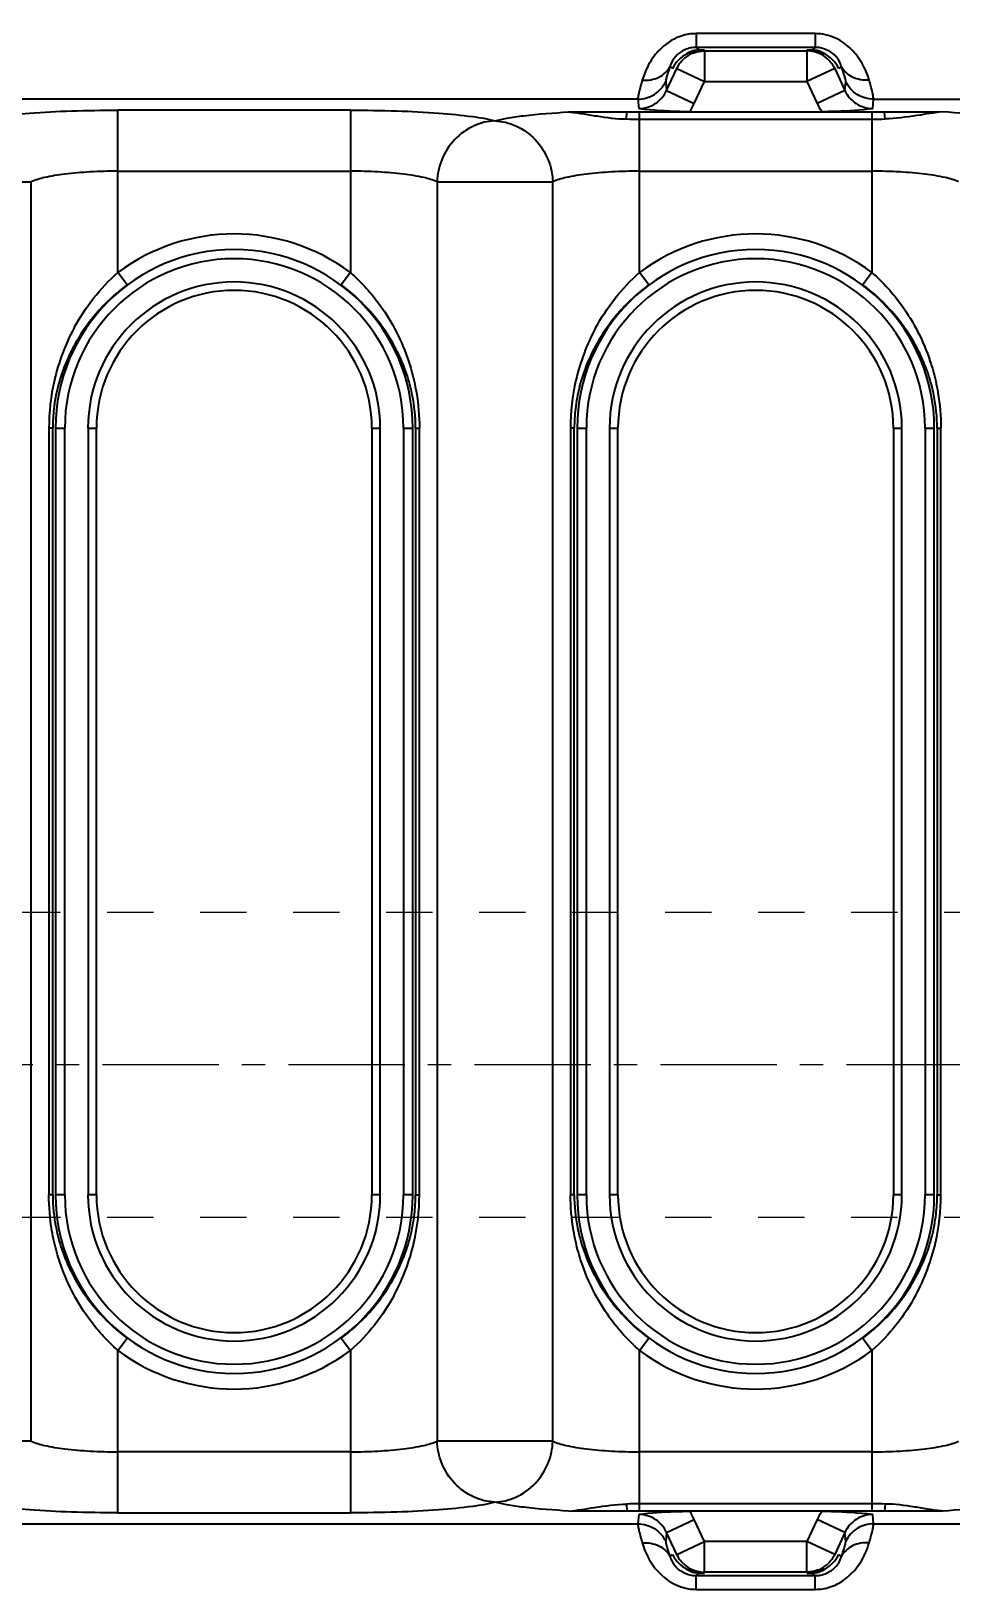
# Model space of a CAD drawing. Header units: millimetres. Extents: x 309 to 11345, y -1340 to 1318.
# Drawn here: x 1087 to 1117.1, y -425.7 to -374.6 of the extents above; entities that cross this region are included whole.
import ezdxf

# ---------------------------------------------------------------- set-up
doc = ezdxf.new("R2010")
doc.units = ezdxf.units.MM
doc.header["$LTSCALE"] = 16.335
doc.header["$PDMODE"] = 3
doc.header["$PDSIZE"] = 0.3125
doc.linetypes.add('CENTER', pattern=[0.6, 0.375, -0.075, 0.075, -0.075])
doc.linetypes.add('HIDDEN', pattern=[0.2, 0.1, -0.1])
doc.layers.get('0').update_dxf_attribs({"linetype": 'CONTINUOUS'})
doc.layers.get('Defpoints').update_dxf_attribs({"linetype": 'CONTINUOUS'})
doc.layers.add('cool', color=153, linetype='HIDDEN', lineweight=9)
doc.styles.get("Standard").update_dxf_attribs({"font": 'txt', "width": 0.8})
doc.dimstyles.get("Standard").update_dxf_attribs({"dimtxt": 0.15625, "dimasz": 0.1875, "dimexe": 0.125, "dimexo": 0.0625, "dimtad": 0, "dimtih": 1, "dimtoh": 1, "dimdsep": 46, "dimtxsty": 'Standard', "dimcen": 0.09, "dimadec": 0, "dimazin": 0, "dimtp": 0.01, "dimtm": 0.01, "dimtfac": 1, "dimtofl": 0, "dimtmove": 0, "dimatfit": 3, "dimfxl": 0, "dimtolj": 1, "dimarcsym": 0})

# ---------------------------------------------------------------- blocks, each defined once
blk = doc.blocks.new('*D108')
at = {"color": 4, "lineweight": -2}
blk.add_line((1291.426, -408.458), (1335.614, -408.458), dxfattribs=at)
at = {"layer": 'Defpoints', "color": 0}
for p in [(1291.364, -408.458), (1335.614, -408.458), (1045.847, -463.458)]:
    blk.add_point(p, dxfattribs=at)
at = {"color": 6, "insert": (1350.281, -408.458), "char_height": 10, "attachment_point": 5}
blk.add_mtext('\\A1;55.00', dxfattribs=at)
blk = doc.blocks.new('*D109')
at = {"color": 4, "lineweight": -2}
blk.add_line((1250.358, -391.101), (1335.614, -391.101), dxfattribs=at)
at = {"layer": 'Defpoints', "color": 0}
for p in [(1250.296, -391.101), (1335.614, -391.101), (1045.847, -463.458)]:
    blk.add_point(p, dxfattribs=at)
at = {"color": 6, "insert": (1351.614, -391.101), "char_height": 10, "attachment_point": 5}
blk.add_mtext('\\A1;72.36', dxfattribs=at)
blk = doc.blocks.new('*D110')
at = {"color": 4, "lineweight": -2}
blk.add_line((1248.11, -321.428), (1335.614, -321.428), dxfattribs=at)
at = {"layer": 'Defpoints', "color": 0}
for p in [(1248.047, -321.428), (1335.614, -321.428), (1045.847, -463.458)]:
    blk.add_point(p, dxfattribs=at)
at = {"color": 6, "insert": (1353.614, -321.428), "char_height": 10, "attachment_point": 5}
blk.add_mtext('\\A1;142.03', dxfattribs=at)
blk = doc.blocks.new('*D111')
at = {"color": 4, "lineweight": -2}
blk.add_line((1273.204, -303.458), (1335.614, -303.458), dxfattribs=at)
at = {"layer": 'Defpoints', "color": 0}
for p in [(1273.141, -303.458), (1335.614, -303.458), (1045.847, -463.458)]:
    blk.add_point(p, dxfattribs=at)
at = {"color": 6, "insert": (1352.281, -303.458), "char_height": 10, "attachment_point": 5}
blk.add_mtext('\\A1;160.00', dxfattribs=at)
blk = doc.blocks.new('*D112')
at = {"color": 4, "lineweight": -2}
blk.add_line((1050.31, -283.428), (1335.614, -283.428), dxfattribs=at)
at = {"layer": 'Defpoints', "color": 0}
for p in [(1050.247, -283.428), (1335.614, -283.428), (1045.847, -463.458)]:
    blk.add_point(p, dxfattribs=at)
at = {"color": 6, "insert": (1352.947, -283.428), "char_height": 10, "attachment_point": 5}
blk.add_mtext('\\A1;180.03', dxfattribs=at)
blk = doc.blocks.new('*D113')
at = {"color": 4, "lineweight": -2}
blk.add_line((1290.91, -258.458), (1335.614, -258.458), dxfattribs=at)
at = {"layer": 'Defpoints', "color": 0}
for p in [(1290.847, -258.458), (1335.614, -258.458), (1045.847, -463.458)]:
    blk.add_point(p, dxfattribs=at)
at = {"color": 6, "insert": (1353.614, -258.458), "char_height": 10, "attachment_point": 5}
blk.add_mtext('\\A1;205.00', dxfattribs=at)
blk = doc.blocks.new('*D122')
at = {"color": 4, "lineweight": -2}
blk.add_line((1107.947, -278.966), (1107.947, -210.167), dxfattribs=at)
at = {"layer": 'Defpoints', "color": 0}
for p in [(1107.947, -210.167), (1107.947, -279.028), (1045.847, -463.458)]:
    blk.add_point(p, dxfattribs=at)
at = {"color": 6, "insert": (1107.947, -196.167), "char_height": 10, "attachment_point": 5, "rotation": 90}
blk.add_mtext('\\A1;62.10', dxfattribs=at)
blk = doc.blocks.new('*D123')
at = {"color": 4, "lineweight": -2}
for p, q in [((1158.43, -230.167), (1158.43, -210.167)), ((1170.647, -250.167), (1158.43, -230.167)), ((1170.647, -278.966), (1170.647, -250.167))]:
    blk.add_line(p, q, dxfattribs=at)
at = {"layer": 'Defpoints', "color": 0}
for p in [(1158.43, -210.167), (1170.647, -279.028), (1045.847, -463.458)]:
    blk.add_point(p, dxfattribs=at)
at = {"color": 6, "insert": (1158.43, -192.167), "char_height": 10, "attachment_point": 5, "rotation": 90}
blk.add_mtext('\\A1;124.80', dxfattribs=at)
blk = doc.blocks.new('*D124')
at = {"color": 4, "lineweight": -2}
for p, q in [((1232.141, -230.167), (1232.141, -210.167)), ((1243.647, -250.167), (1232.141, -230.167)), ((1243.647, -316.966), (1243.647, -250.167))]:
    blk.add_line(p, q, dxfattribs=at)
at = {"layer": 'Defpoints', "color": 0}
for p in [(1232.141, -210.167), (1243.647, -317.028), (1045.847, -463.458)]:
    blk.add_point(p, dxfattribs=at)
at = {"color": 6, "insert": (1232.141, -192.167), "char_height": 10, "attachment_point": 5, "rotation": 90}
blk.add_mtext('\\A1;197.80', dxfattribs=at)
blk = doc.blocks.new('*D125')
at = {"color": 4, "lineweight": -2}
for p, q in [((1243.861, -230.167), (1243.861, -210.167)), ((1245.346, -250.167), (1243.861, -230.167)), ((1245.346, -386.088), (1245.346, -250.167))]:
    blk.add_line(p, q, dxfattribs=at)
at = {"layer": 'Defpoints', "color": 0}
for p in [(1243.861, -210.167), (1245.346, -386.151), (1045.847, -463.458)]:
    blk.add_point(p, dxfattribs=at)
at = {"color": 6, "insert": (1243.861, -192.167), "char_height": 10, "attachment_point": 5, "rotation": 90}
blk.add_mtext('\\A1;199.50', dxfattribs=at)
blk = doc.blocks.new('*D126')
at = {"color": 4, "lineweight": -2}
for p, q in [((1302.014, -230.167), (1302.014, -210.167)), ((1290.847, -234.482), (1302.014, -230.167)), ((1290.847, -254.42), (1290.847, -234.482))]:
    blk.add_line(p, q, dxfattribs=at)
at = {"layer": 'Defpoints', "color": 0}
for p in [(1302.014, -210.167), (1290.847, -254.482), (1045.847, -463.458)]:
    blk.add_point(p, dxfattribs=at)
at = {"color": 6, "insert": (1302.014, -191.501), "char_height": 10, "attachment_point": 5, "rotation": 90}
blk.add_mtext('\\A1;245.00', dxfattribs=at)
blk = doc.blocks.new('*D127')
at = {"color": 4, "lineweight": -2}
blk.add_line((1267.747, -431.966), (1267.747, -210.167), dxfattribs=at)
at = {"layer": 'Defpoints', "color": 0}
for p in [(1267.747, -210.167), (1267.747, -432.028), (1045.847, -463.458)]:
    blk.add_point(p, dxfattribs=at)
at = {"color": 6, "insert": (1267.747, -192.167), "char_height": 10, "attachment_point": 5, "rotation": 90}
blk.add_mtext('\\A1;221.90', dxfattribs=at)
blk = doc.blocks.new('*D128')
at = {"color": 4, "lineweight": -2}
blk.add_line((1175.847, -452.396), (1175.847, -210.167), dxfattribs=at)
at = {"layer": 'Defpoints', "color": 0}
for p in [(1175.847, -210.167), (1175.847, -452.458), (1045.847, -463.458)]:
    blk.add_point(p, dxfattribs=at)
at = {"color": 6, "insert": (1175.847, -193.501), "char_height": 10, "attachment_point": 5, "rotation": 90}
blk.add_mtext('\\A1;130.00', dxfattribs=at)
blk = doc.blocks.new('*D165')
at = {"color": 4, "lineweight": -2}
for p, q in [((1285.656, -229.338), (1285.656, -209.338)), ((1275.847, -249.338), (1285.656, -229.338)), ((1275.847, -386.638), (1275.847, -249.338))]:
    blk.add_line(p, q, dxfattribs=at)
at = {"layer": 'Defpoints', "color": 0}
for p in [(1285.656, -209.338), (1275.847, -386.701), (1045.847, -463.458)]:
    blk.add_point(p, dxfattribs=at)
at = {"color": 6, "insert": (1285.656, -191.338), "char_height": 10, "attachment_point": 5, "rotation": 90}
blk.add_mtext('\\A1;230.00', dxfattribs=at)
blk = doc.blocks.new('*D218')
at = {"color": 4, "lineweight": -2}
blk.add_line((1257.372, -356.458), (1334.895, -356.458), dxfattribs=at)
at = {"layer": 'Defpoints', "color": 0}
for p in [(1257.31, -356.458), (1334.895, -356.458), (1045.847, -463.458)]:
    blk.add_point(p, dxfattribs=at)
at = {"color": 6, "insert": (1351.562, -356.458), "char_height": 10, "attachment_point": 5}
blk.add_mtext('\\A1;107.00', dxfattribs=at)
blk = doc.blocks.new('*D221')
at = {"color": 4, "lineweight": -2}
for p, q in [((1253.827, -229.49), (1253.827, -209.49)), ((1252.91, -249.49), (1253.827, -229.49)), ((1252.91, -351.996), (1252.91, -249.49))]:
    blk.add_line(p, q, dxfattribs=at)
at = {"layer": 'Defpoints', "color": 0}
for p in [(1253.827, -209.49), (1252.91, -352.058), (1045.847, -463.458)]:
    blk.add_point(p, dxfattribs=at)
at = {"color": 6, "insert": (1253.827, -190.823), "char_height": 10, "attachment_point": 5, "rotation": 90}
blk.add_mtext('\\A1;207.06', dxfattribs=at)

msp = doc.modelspace()

# ---------------------------------------------------------------- linework, layer by layer
at = {"color": 7, "linetype": 'Continuous'}
for p, q in [((1108.754, -374.649), (1108.754, -375.101)), ((1112.65, -374.649), (1108.754, -374.649)), ((1112.65, -374.649), (1112.65, -375.101)), ((1108.452, -375.314), (1108.45, -375.314)), ((1112.65, -375.101), (1108.754, -375.101)), ((1108.754, -375.101), (1108.849, -375.181)), ((1108.849, -375.181), (1109.023, -375.181)), ((1109.023, -375.214), (1109.023, -376.219)), ((1109.023, -375.214), (1112.38, -375.214)), ((1112.38, -375.181), (1112.554, -375.181)), ((1112.38, -375.214), (1112.38, -376.219)), ((1112.65, -375.101), (1112.554, -375.181)), ((1112.954, -375.314), (1112.952, -375.314)), ((1107.777, -376.516), (1108.113, -375.795)), ((1107.895, -375.725), (1107.979, -375.795)), ((1108.113, -375.795), (1109.023, -376.219)), ((1113.29, -375.795), (1112.38, -376.219)), ((1113.29, -375.795), (1113.627, -376.516)), ((1113.508, -375.725), (1113.425, -375.795)), ((1107.752, -376.22), (1107.777, -376.516)), ((1107.777, -376.516), (1108.687, -376.941)), ((1108.687, -376.941), (1109.023, -376.219)), ((1109.023, -376.219), (1112.38, -376.219)), ((1112.38, -376.219), (1112.717, -376.941)), ((1113.627, -376.516), (1112.717, -376.941)), ((1113.627, -376.516), (1113.652, -376.22)), ((1106.842, -376.796), (994.907, -376.796)), ((1106.842, -376.796), (1106.868, -377.103)), ((1114.536, -377.103), (1114.562, -376.796)), ((1114.562, -376.796), (1150.922, -376.796)), ((1089.8, -382.481), (1089.8, -377.158)), ((1097.416, -377.158), (1089.8, -377.158)), ((1097.416, -377.158), (1097.416, -382.481)), ((1106.464, -377.445), (1106.476, -377.222)), ((1114.509, -377.22), (1106.894, -377.22)), ((1106.894, -379.158), (1106.895, -377.451)), ((1106.895, -377.451), (1114.509, -377.451)), ((1114.509, -377.22), (1114.51, -382.481)), ((1114.94, -377.445), (1114.928, -377.222)), ((1083.166, -379.51), (1086.957, -379.51)), ((1086.957, -420.79), (1086.957, -379.51)), ((1089.8, -379.158), (1097.416, -379.158)), ((1100.26, -379.51), (1100.26, -420.79)), ((1100.26, -379.51), (1104.051, -379.51)), ((1104.051, -420.79), (1104.051, -379.51)), ((1106.894, -382.481), (1106.894, -379.158)), ((1106.894, -379.158), (1114.51, -379.158)), ((1090.1, -382.883), (1089.8, -382.481)), ((1097.416, -382.481), (1097.116, -382.883)), ((1107.194, -382.883), (1106.894, -382.481)), ((1114.51, -382.481), (1114.21, -382.883)), ((1087.537, -387.581), (1087.537, -412.719)), ((1087.661, -387.581), (1087.537, -387.581)), ((1087.661, -412.719), (1087.661, -387.581)), ((1087.757, -387.581), (1087.757, -412.719)), ((1087.757, -387.581), (1088.058, -387.581)), ((1088.058, -412.719), (1088.058, -387.581)), ((1088.819, -387.581), (1088.819, -412.719)), ((1088.819, -387.581), (1089.095, -387.581)), ((1089.095, -412.719), (1089.095, -387.581)), ((1098.122, -387.581), (1098.122, -412.719)), ((1098.122, -387.581), (1098.398, -387.581)), ((1098.398, -412.719), (1098.398, -387.581)), ((1099.159, -387.581), (1099.159, -412.719)), ((1099.159, -387.581), (1099.46, -387.581)), ((1099.46, -412.719), (1099.46, -387.581)), ((1099.555, -387.581), (1099.555, -412.719)), ((1099.555, -387.581), (1099.68, -387.581)), ((1099.68, -412.719), (1099.68, -387.581)), ((1104.631, -387.581), (1104.631, -412.719)), ((1104.755, -387.581), (1104.631, -387.581)), ((1104.755, -412.719), (1104.755, -387.581)), ((1104.85, -387.581), (1104.85, -412.719)), ((1104.85, -387.581), (1105.151, -387.581)), ((1105.151, -412.719), (1105.151, -387.581)), ((1105.912, -387.581), (1105.912, -412.719)), ((1105.912, -387.581), (1106.188, -387.581)), ((1106.188, -412.719), (1106.188, -387.581)), ((1115.216, -387.581), (1115.216, -412.719)), ((1115.216, -387.581), (1115.491, -387.581)), ((1115.491, -412.719), (1115.491, -387.581)), ((1116.252, -387.581), (1116.252, -412.719)), ((1116.252, -387.581), (1116.553, -387.581)), ((1116.553, -412.719), (1116.553, -387.581)), ((1116.649, -387.581), (1116.649, -412.719)), ((1116.649, -387.581), (1116.773, -387.581)), ((1116.773, -412.719), (1116.773, -387.581)), ((1087.661, -412.719), (1087.537, -412.719)), ((1088.058, -412.719), (1087.757, -412.719)), ((1089.095, -412.719), (1088.819, -412.719)), ((1098.398, -412.719), (1098.122, -412.719)), ((1099.46, -412.719), (1099.159, -412.719)), ((1099.555, -412.719), (1099.68, -412.719)), ((1104.755, -412.719), (1104.631, -412.719)), ((1105.151, -412.719), (1104.85, -412.719)), ((1106.188, -412.719), (1105.912, -412.719)), ((1115.491, -412.719), (1115.216, -412.719)), ((1116.553, -412.719), (1116.252, -412.719)), ((1116.649, -412.719), (1116.773, -412.719)), ((1089.8, -417.819), (1090.1, -417.417)), ((1097.116, -417.417), (1097.416, -417.819)), ((1106.894, -417.819), (1107.194, -417.417)), ((1114.21, -417.417), (1114.51, -417.819)), ((1089.8, -423.142), (1089.8, -417.819)), ((1097.416, -417.819), (1097.416, -423.142)), ((1106.895, -423.08), (1106.894, -417.819)), ((1114.51, -417.819), (1114.51, -421.142)), ((1086.957, -420.79), (1083.166, -420.79)), ((1104.051, -420.79), (1100.26, -420.79)), ((1097.416, -421.142), (1089.8, -421.142)), ((1114.51, -421.142), (1106.894, -421.142)), ((1114.51, -421.142), (1114.508, -422.849)), ((1106.464, -422.855), (1106.476, -423.079)), ((1114.508, -422.849), (1106.895, -422.849)), ((1106.895, -423.08), (1114.508, -423.08)), ((1114.508, -422.849), (1114.508, -423.08)), ((1114.94, -422.855), (1114.928, -423.079)), ((986.523, -423.504), (1106.842, -423.504)), ((1089.8, -423.142), (1097.416, -423.142)), ((1106.868, -423.197), (1106.842, -423.504)), ((1107.777, -423.784), (1108.687, -423.359)), ((1109.023, -424.081), (1108.687, -423.359)), ((1112.717, -423.359), (1112.38, -424.081)), ((1113.627, -423.784), (1112.717, -423.359)), ((1114.562, -423.504), (1114.536, -423.197)), ((1114.562, -423.504), (1150.922, -423.504)), ((1107.777, -423.784), (1107.752, -424.08)), ((1108.113, -424.505), (1107.777, -423.784)), ((1108.113, -424.505), (1109.023, -424.081)), ((1112.38, -424.081), (1109.023, -424.081)), ((1109.023, -425.086), (1109.023, -424.081)), ((1112.38, -425.086), (1112.38, -424.081)), ((1113.29, -424.505), (1112.38, -424.081)), ((1113.627, -423.784), (1113.29, -424.505)), ((1113.652, -424.08), (1113.627, -423.784)), ((1107.895, -424.575), (1107.979, -424.505)), ((1113.508, -424.575), (1113.425, -424.505)), ((1108.45, -424.986), (1108.452, -424.986)), ((1108.754, -425.199), (1108.849, -425.119)), ((1108.849, -425.119), (1109.023, -425.119)), ((1112.38, -425.086), (1109.023, -425.086)), ((1112.38, -425.119), (1112.554, -425.119)), ((1112.65, -425.199), (1112.554, -425.119)), ((1112.952, -424.986), (1112.954, -424.986)), ((1108.754, -425.199), (1112.65, -425.199)), ((1108.754, -425.651), (1108.754, -425.199)), ((1108.754, -425.651), (1112.65, -425.651)), ((1112.65, -425.651), (1112.65, -425.199))]:
    msp.add_line(p, q, dxfattribs=at)
for centre, radius, start, end in [((1108.948, -376.55), 1.956, 127.6875, 136.6561), ((1112.649, -376.209), 1.56, 80.6149, 89.9854), ((1109.031, -376.631), 2.073, 136.5943, 138.9055), ((1108.895, -376.225), 1.013, 115.9235, 154.9459), ((1109.023, -376.215), 1.001, 111.6878, 133.4317), ((1112.38, -376.217), 1.003, 46.5837, 89.9928), ((1112.651, -376.056), 0.955, 82.4469, 90.0885), ((1112.509, -376.225), 1.013, 25.054, 64.0763), ((1108.661, -375.938), 0.795, 156.5707, 164.4392), ((1106.85, -376.084), 2.027, 326.6681, 334.9929), ((1114.554, -376.084), 2.027, 205.0077, 213.3314), ((1106.893, -361.609), 15.842, 268.4482, 270.0082), ((1106.892, -462.554), 85.333, 89.99885, 90.27965), ((1114.51, -462.447), 85.227, 89.71923, 90.00086), ((1114.51, -361.552), 15.899, 269.9939, 271.5474), ((1093.608, -387.581), 6.365, 53.254, 126.746), ((1110.702, -387.581), 6.365, 53.2545, 126.746), ((1093.608, -387.581), 5.852, 0, 180), ((1093.608, -387.581), 5.551, 0, 180), ((1110.702, -387.581), 5.852, 0, 180), ((1110.702, -387.581), 5.551, 0, 180), ((1093.608, -387.581), 4.79, 0, 180), ((1093.842, -387.908), 6.265, 126.6715, 140.6233), ((1093.608, -387.581), 4.514, 0, 180), ((1093.368, -387.916), 6.275, 42.4543, 53.3202), ((1110.702, -387.581), 4.79, 0, 180), ((1110.936, -387.908), 6.265, 126.6715, 140.6233), ((1110.702, -387.581), 4.514, 0, 180), ((1110.461, -387.916), 6.275, 42.4543, 53.3202), ((1093.713, -387.8), 6.097, 140.6354, 149.1366), ((1110.806, -387.8), 6.097, 140.6354, 149.1366), ((1094.402, -387.548), 6.86, 151.7095, 167.0764), ((1093.565, -387.711), 5.924, 149.1427, 157.8689), ((1111.496, -387.548), 6.86, 151.7095, 167.0764), ((1110.659, -387.711), 5.924, 149.1427, 157.8689), ((1093.387, -387.638), 5.732, 157.8753, 165.8913), ((1110.48, -387.638), 5.732, 157.8753, 165.8913), ((1094.522, -387.585), 6.985, 167.0025, 179.9679), ((1093.225, -387.596), 5.565, 165.906, 173.2916), ((1111.616, -387.585), 6.985, 167.0025, 179.9679), ((1110.319, -387.596), 5.565, 165.906, 173.2916), ((1093.925, -387.598), 5.631, 0.1707, 11.287), ((1111.018, -387.598), 5.631, 0.1707, 11.287), ((1093.117, -387.582), 5.455, 173.3051, 179.994), ((1110.21, -387.582), 5.455, 173.3051, 179.994), ((1093.292, -412.702), 5.631, 180.1708, 191.287), ((1093.608, -412.719), 5.852, 180, 0), ((1093.608, -412.719), 5.551, 180, 360), ((1093.608, -412.719), 4.79, 180, 360), ((1093.608, -412.719), 4.514, 180, 0), ((1092.694, -412.715), 6.985, 347.0025, 359.9679), ((1094.1, -412.718), 5.455, 353.3051, 359.994), ((1110.386, -412.702), 5.631, 180.1708, 191.287), ((1110.702, -412.719), 5.852, 180, 0), ((1110.702, -412.719), 5.551, 180, 360), ((1110.702, -412.719), 4.79, 180, 360), ((1110.702, -412.719), 4.514, 180, 0), ((1109.788, -412.715), 6.985, 347.0025, 359.9679), ((1111.194, -412.718), 5.455, 353.3051, 359.994), ((1093.991, -412.704), 5.565, 345.906, 353.2916), ((1111.085, -412.704), 5.565, 345.906, 353.2916), ((1092.814, -412.752), 6.86, 331.7095, 347.0764), ((1093.83, -412.662), 5.732, 337.8753, 345.8913), ((1109.908, -412.752), 6.86, 331.7095, 347.0764), ((1110.923, -412.662), 5.732, 337.8753, 345.8913), ((1093.652, -412.589), 5.924, 329.1427, 337.8689), ((1110.745, -412.589), 5.924, 329.1427, 337.8689), ((1093.504, -412.5), 6.097, 320.6354, 329.1366), ((1110.597, -412.5), 6.097, 320.6354, 329.1366), ((1093.375, -412.392), 6.265, 306.6715, 320.6233), ((1110.468, -412.392), 6.265, 306.6715, 320.6233), ((1093.849, -412.384), 6.275, 222.4543, 233.3202), ((1110.942, -412.384), 6.275, 222.4543, 233.3202), ((1093.608, -412.719), 6.365, 233.254, 306.746), ((1110.702, -412.719), 6.365, 233.2545, 306.746), ((1106.894, -438.817), 15.968, 89.9973, 91.5441), ((1106.894, -337.574), 85.505, 269.71964, 270.00065), ((1114.511, -438.698), 15.849, 88.449, 90.0086), ((1114.512, -337.859), 85.221, 269.99779, 270.27986), ((1106.851, -424.216), 2.026, 25.0056, 33.3334), ((1114.554, -424.216), 2.027, 146.6682, 154.9928), ((1108.895, -424.075), 1.013, 205.054, 244.0763), ((1112.509, -424.075), 1.013, 295.9235, 334.9459), ((1112.742, -424.362), 0.795, 336.5707, 344.4392), ((1109.024, -424.084), 1.003, 226.5837, 269.9928), ((1108.947, -423.925), 1.162, 261.8771, 265.1349), ((1112.381, -424.085), 1.001, 291.6878, 313.4317), ((1112.456, -423.75), 1.956, 307.6875, 316.6561), ((1112.373, -423.669), 2.073, 316.5943, 318.9055), ((1108.754, -424.091), 1.56, 260.6149, 269.9854), ((1108.752, -424.244), 0.955, 262.4469, 270.0885)]:
    msp.add_arc(centre, radius, start, end, dxfattribs=at)
for points, knots in [([(1108.265, -374.727), (1108.217, -374.743), (1108.035, -374.812), (1107.866, -374.913), (1107.752, -375.002)], [0, 0, 0, 0, 0.257865, 1, 1, 1, 1]), ([(1114.418, -376.17), (1114.331, -375.87), (1114.093, -375.392), (1113.544, -374.876), (1113.129, -374.707), (1112.904, -374.67)], [0, 0, 0, 0, 0.419119, 0.694058, 1, 1, 1, 1]), ([(1107.469, -375.269), (1107.403, -375.344), (1107.196, -375.619), (1107.053, -375.937), (1106.985, -376.17)], [0, 0, 0, 0, 0.293042, 1, 1, 1, 1]), ([(1108.256, -375.244), (1108.21, -375.273), (1108.077, -375.376), (1107.977, -375.518), (1107.932, -375.622)], [0, 0, 0, 0, 0.324676, 1, 1, 1, 1]), ([(1108.754, -375.101), (1108.707, -375.101), (1108.533, -375.113), (1108.363, -375.175), (1108.256, -375.244)], [0, 0, 0, 0, 0.271751, 1, 1, 1, 1]), ([(1108.45, -375.314), (1108.446, -375.314), (1108.439, -375.314), (1108.44, -375.299), (1108.463, -375.285), (1108.501, -375.257), (1108.576, -375.225), (1108.637, -375.207), (1108.675, -375.199)], [0, 0, 0, 0, 0.03338, 0.055741, 0.139126, 0.307065, 0.580667, 1, 1, 1, 1]), ([(1108.485, -375.305), (1108.481, -375.306), (1108.47, -375.31), (1108.459, -375.313), (1108.452, -375.314)], [0, 0, 0, 0, 0.351875, 1, 1, 1, 1]), ([(1108.937, -375.214), (1108.876, -375.214), (1108.722, -375.227), (1108.574, -375.275), (1108.485, -375.305)], [0, 0, 0, 0, 0.392081, 1, 1, 1, 1]), ([(1108.675, -375.199), (1108.688, -375.196), (1108.745, -375.186), (1108.804, -375.181), (1108.849, -375.181)], [0, 0, 0, 0, 0.228819, 1, 1, 1, 1]), ([(1112.554, -375.181), (1112.6, -375.181), (1112.688, -375.192), (1112.794, -375.205), (1113.017, -375.314), (1112.954, -375.314)], [0, 0, 0, 0, 0.314614, 0.565598, 1, 1, 1, 1]), ([(1112.751, -375.251), (1112.741, -375.249), (1112.698, -375.238), (1112.655, -375.23), (1112.62, -375.225)], [0, 0, 0, 0, 0.218802, 1, 1, 1, 1]), ([(1112.952, -375.314), (1112.931, -375.312), (1112.866, -375.283), (1112.799, -375.264), (1112.751, -375.251)], [0, 0, 0, 0, 0.290003, 1, 1, 1, 1]), ([(1113.508, -375.725), (1113.478, -375.614), (1113.319, -375.311), (1112.991, -375.138), (1112.777, -375.109)], [0, 0, 0, 0, 0.348046, 1, 1, 1, 1]), ([(1106.985, -376.17), (1107.169, -376.187), (1107.539, -376.135), (1107.819, -375.875), (1107.895, -375.725)], [0, 0, 0, 0, 0.522336, 1, 1, 1, 1]), ([(1107.895, -375.725), (1107.884, -375.755), (1107.847, -375.858), (1107.811, -375.962), (1107.789, -376.037)], [0, 0, 0, 0, 0.290978, 1, 1, 1, 1]), ([(1113.652, -376.22), (1113.653, -376.199), (1113.643, -376.142), (1113.6, -375.976), (1113.548, -375.833), (1113.508, -375.725)], [0, 0, 0, 0, 0.123367, 0.332805, 1, 1, 1, 1]), ([(1114.418, -376.17), (1114.235, -376.187), (1113.865, -376.135), (1113.585, -375.875), (1113.508, -375.725)], [0, 0, 0, 0, 0.522338, 1, 1, 1, 1]), ([(1106.985, -376.17), (1106.945, -376.307), (1106.894, -376.488), (1106.85, -376.697), (1106.84, -376.769), (1106.842, -376.796)], [0, 0, 0, 0, 0.665407, 0.875292, 1, 1, 1, 1]), ([(1106.842, -376.796), (1107.029, -376.796), (1107.411, -376.687), (1107.672, -376.389), (1107.752, -376.22)], [0, 0, 0, 0, 0.500608, 1, 1, 1, 1]), ([(1106.868, -377.103), (1107.056, -377.103), (1107.44, -376.991), (1107.698, -376.687), (1107.777, -376.516)], [0, 0, 0, 0, 0.500367, 1, 1, 1, 1]), ([(1107.789, -376.037), (1107.785, -376.052), (1107.771, -376.102), (1107.758, -376.151), (1107.754, -376.186)], [0, 0, 0, 0, 0.311224, 1, 1, 1, 1]), ([(1113.627, -376.516), (1113.705, -376.687), (1113.964, -376.991), (1114.348, -377.103), (1114.536, -377.103)], [0, 0, 0, 0, 0.499689, 1, 1, 1, 1]), ([(1114.562, -376.796), (1114.375, -376.796), (1113.993, -376.687), (1113.731, -376.389), (1113.652, -376.22)], [0, 0, 0, 0, 0.500609, 1, 1, 1, 1]), ([(1114.562, -376.796), (1114.563, -376.769), (1114.553, -376.697), (1114.51, -376.488), (1114.458, -376.307), (1114.418, -376.17)], [0, 0, 0, 0, 0.124728, 0.334597, 1, 1, 1, 1]), ([(1085.062, -377.51), (1085.299, -377.439), (1085.912, -377.342), (1086.985, -377.239), (1088.323, -377.173), (1089.292, -377.158), (1089.8, -377.158)], [0, 0, 0, 0, 0.155949, 0.389404, 0.679649, 1, 1, 1, 1]), ([(1097.416, -377.158), (1097.925, -377.158), (1098.893, -377.173), (1100.232, -377.239), (1101.305, -377.342), (1101.918, -377.439), (1102.155, -377.51)], [0, 0, 0, 0, 0.320373, 0.610617, 0.844065, 1, 1, 1, 1]), ([(1102.155, -377.51), (1101.921, -377.518), (1101.427, -377.635), (1100.797, -378.089), (1100.375, -378.753), (1100.268, -379.264), (1100.26, -379.51)], [0, 0, 0, 0, 0.233579, 0.491555, 0.754782, 1, 1, 1, 1]), ([(1102.155, -377.51), (1102.284, -377.471), (1102.598, -377.407), (1103.401, -377.294), (1104.076, -377.245), (1104.567, -377.218)], [0, 0, 0, 0, 0.166376, 0.393599, 1, 1, 1, 1]), ([(1102.155, -377.51), (1102.389, -377.518), (1102.883, -377.635), (1103.513, -378.089), (1103.935, -378.753), (1104.042, -379.264), (1104.051, -379.51)], [0, 0, 0, 0, 0.233579, 0.491554, 0.754781, 1, 1, 1, 1]), ([(1104.566, -377.218), (1104.717, -377.227), (1105.026, -377.271), (1105.653, -377.377), (1106.138, -377.448), (1106.464, -377.445)], [0, 0, 0, 0, 0.236936, 0.488719, 1, 1, 1, 1]), ([(1106.868, -377.103), (1106.986, -377.116), (1107.543, -377.171), (1108.103, -377.198), (1108.543, -377.198)], [0, 0, 0, 0, 0.213154, 1, 1, 1, 1]), ([(1106.895, -377.451), (1106.895, -377.435), (1106.894, -377.358), (1106.894, -377.281), (1106.894, -377.22)], [0, 0, 0, 0, 0.212705, 1, 1, 1, 1]), ([(1112.86, -377.198), (1113.021, -377.198), (1113.581, -377.189), (1114.139, -377.145), (1114.536, -377.103)], [0, 0, 0, 0, 0.287206, 1, 1, 1, 1]), ([(1116.837, -377.218), (1116.551, -377.236), (1115.923, -377.355), (1115.29, -377.436), (1114.94, -377.445)], [0, 0, 0, 0, 0.450176, 1, 1, 1, 1]), ([(1119.249, -377.51), (1119.119, -377.471), (1118.806, -377.407), (1118.003, -377.294), (1117.328, -377.245), (1116.837, -377.218)], [0, 0, 0, 0, 0.166353, 0.393554, 1, 1, 1, 1]), ([(1089.8, -379.158), (1089.495, -379.158), (1088.913, -379.174), (1088.108, -379.239), (1087.463, -379.343), (1087.095, -379.442), (1086.957, -379.51)], [0, 0, 0, 0, 0.318055, 0.606823, 0.840028, 1, 1, 1, 1]), ([(1100.26, -379.51), (1100.122, -379.442), (1099.753, -379.343), (1099.108, -379.239), (1098.304, -379.174), (1097.721, -379.158), (1097.416, -379.158)], [0, 0, 0, 0, 0.159969, 0.39318, 0.681951, 1, 1, 1, 1]), ([(1106.894, -379.158), (1106.589, -379.158), (1106.007, -379.174), (1105.202, -379.239), (1104.557, -379.343), (1104.188, -379.442), (1104.051, -379.51)], [0, 0, 0, 0, 0.31799, 0.60679, 0.840021, 1, 1, 1, 1]), ([(1117.353, -379.51), (1117.216, -379.442), (1116.847, -379.343), (1116.202, -379.239), (1115.397, -379.174), (1114.815, -379.158), (1114.51, -379.158)], [0, 0, 0, 0, 0.159954, 0.393168, 0.681995, 1, 1, 1, 1]), ([(1099.157, -385.522), (1099.09, -385.355), (1098.79, -384.691), (1098.367, -384.083), (1097.998, -383.68)], [0, 0, 0, 0, 0.248204, 1, 1, 1, 1]), ([(1098.397, -383.562), (1098.792, -384.113), (1099.212, -384.939), (1099.455, -385.814), (1099.506, -386.038)], [0, 0, 0, 0, 0.746536, 1, 1, 1, 1]), ([(1116.25, -385.522), (1116.184, -385.355), (1115.884, -384.691), (1115.461, -384.083), (1115.091, -383.68)], [0, 0, 0, 0, 0.248204, 1, 1, 1, 1]), ([(1115.49, -383.562), (1115.885, -384.113), (1116.305, -384.939), (1116.549, -385.814), (1116.6, -386.038)], [0, 0, 0, 0, 0.746536, 1, 1, 1, 1]), ([(1099.446, -386.496), (1099.429, -386.412), (1099.355, -386.081), (1099.25, -385.758), (1099.157, -385.522)], [0, 0, 0, 0, 0.253093, 1, 1, 1, 1]), ([(1116.54, -386.496), (1116.523, -386.412), (1116.449, -386.081), (1116.344, -385.758), (1116.25, -385.522)], [0, 0, 0, 0, 0.253093, 1, 1, 1, 1]), ([(1099.506, -386.038), (1099.534, -386.163), (1099.635, -386.671), (1099.679, -387.191), (1099.679, -387.581)], [0, 0, 0, 0, 0.246522, 1, 1, 1, 1]), ([(1116.6, -386.038), (1116.628, -386.163), (1116.728, -386.671), (1116.773, -387.191), (1116.773, -387.581)], [0, 0, 0, 0, 0.246522, 1, 1, 1, 1]), ([(1087.711, -414.262), (1087.682, -414.137), (1087.582, -413.629), (1087.537, -413.109), (1087.537, -412.719)], [0, 0, 0, 0, 0.246522, 1, 1, 1, 1]), ([(1104.804, -414.262), (1104.776, -414.137), (1104.676, -413.629), (1104.631, -413.109), (1104.631, -412.719)], [0, 0, 0, 0, 0.246522, 1, 1, 1, 1]), ([(1087.77, -413.804), (1087.787, -413.888), (1087.861, -414.219), (1087.966, -414.542), (1088.06, -414.778)], [0, 0, 0, 0, 0.253093, 1, 1, 1, 1]), ([(1104.864, -413.804), (1104.881, -413.888), (1104.955, -414.219), (1105.06, -414.542), (1105.153, -414.778)], [0, 0, 0, 0, 0.253093, 1, 1, 1, 1]), ([(1088.82, -416.738), (1088.425, -416.187), (1088.005, -415.361), (1087.761, -414.486), (1087.711, -414.262)], [0, 0, 0, 0, 0.746536, 1, 1, 1, 1]), ([(1105.913, -416.738), (1105.518, -416.187), (1105.099, -415.361), (1104.855, -414.486), (1104.804, -414.262)], [0, 0, 0, 0, 0.746536, 1, 1, 1, 1]), ([(1088.06, -414.778), (1088.127, -414.945), (1088.426, -415.609), (1088.849, -416.217), (1089.219, -416.62)], [0, 0, 0, 0, 0.248204, 1, 1, 1, 1]), ([(1105.153, -414.778), (1105.22, -414.945), (1105.52, -415.609), (1105.943, -416.217), (1106.312, -416.62)], [0, 0, 0, 0, 0.248204, 1, 1, 1, 1]), ([(1086.957, -420.79), (1087.095, -420.858), (1087.463, -420.957), (1088.108, -421.061), (1088.913, -421.126), (1089.495, -421.142), (1089.8, -421.142)], [0, 0, 0, 0, 0.159969, 0.39318, 0.681951, 1, 1, 1, 1]), ([(1097.416, -421.142), (1097.721, -421.142), (1098.304, -421.126), (1099.108, -421.061), (1099.753, -420.957), (1100.122, -420.858), (1100.26, -420.79)], [0, 0, 0, 0, 0.318055, 0.606823, 0.840028, 1, 1, 1, 1]), ([(1102.155, -422.79), (1101.921, -422.782), (1101.427, -422.665), (1100.797, -422.211), (1100.375, -421.547), (1100.268, -421.036), (1100.26, -420.79)], [0, 0, 0, 0, 0.233579, 0.491555, 0.754782, 1, 1, 1, 1]), ([(1102.155, -422.79), (1102.389, -422.782), (1102.883, -422.665), (1103.513, -422.211), (1103.935, -421.547), (1104.042, -421.036), (1104.051, -420.79)], [0, 0, 0, 0, 0.233578, 0.491553, 0.754781, 1, 1, 1, 1]), ([(1104.051, -420.79), (1104.188, -420.858), (1104.557, -420.957), (1105.202, -421.061), (1106.007, -421.126), (1106.589, -421.142), (1106.894, -421.142)], [0, 0, 0, 0, 0.159954, 0.393168, 0.681995, 1, 1, 1, 1]), ([(1114.51, -421.142), (1114.815, -421.142), (1115.397, -421.126), (1116.202, -421.061), (1116.847, -420.957), (1117.215, -420.858), (1117.353, -420.79)], [0, 0, 0, 0, 0.31799, 0.60679, 0.840021, 1, 1, 1, 1]), ([(1089.8, -423.142), (1089.292, -423.142), (1088.323, -423.127), (1086.985, -423.061), (1085.912, -422.958), (1085.299, -422.861), (1085.062, -422.79)], [0, 0, 0, 0, 0.320374, 0.610618, 0.844066, 1, 1, 1, 1]), ([(1102.155, -422.79), (1101.918, -422.861), (1101.305, -422.958), (1100.232, -423.061), (1098.893, -423.127), (1097.925, -423.142), (1097.416, -423.142)], [0, 0, 0, 0, 0.155948, 0.389403, 0.679648, 1, 1, 1, 1]), ([(1104.567, -423.082), (1104.076, -423.055), (1103.401, -423.006), (1102.598, -422.893), (1102.284, -422.829), (1102.155, -422.79)], [0, 0, 0, 0, 0.606441, 0.833644, 1, 1, 1, 1]), ([(1104.567, -423.082), (1104.853, -423.064), (1105.48, -422.945), (1106.114, -422.864), (1106.464, -422.855)], [0, 0, 0, 0, 0.450175, 1, 1, 1, 1]), ([(1116.837, -423.082), (1116.686, -423.074), (1116.377, -423.029), (1115.75, -422.923), (1115.265, -422.852), (1114.94, -422.855)], [0, 0, 0, 0, 0.236936, 0.488719, 1, 1, 1, 1]), ([(1119.249, -422.79), (1119.119, -422.829), (1118.806, -422.893), (1118.003, -423.006), (1117.328, -423.055), (1116.837, -423.082)], [0, 0, 0, 0, 0.166376, 0.393599, 1, 1, 1, 1]), ([(1106.842, -423.504), (1106.84, -423.531), (1106.85, -423.603), (1106.894, -423.812), (1106.945, -423.993), (1106.985, -424.13)], [0, 0, 0, 0, 0.124728, 0.334597, 1, 1, 1, 1]), ([(1106.842, -423.504), (1107.029, -423.504), (1107.411, -423.613), (1107.672, -423.911), (1107.752, -424.08)], [0, 0, 0, 0, 0.500609, 1, 1, 1, 1]), ([(1108.543, -423.102), (1108.383, -423.102), (1107.823, -423.111), (1107.264, -423.155), (1106.868, -423.197)], [0, 0, 0, 0, 0.287215, 1, 1, 1, 1]), ([(1107.777, -423.784), (1107.698, -423.613), (1107.44, -423.309), (1107.056, -423.197), (1106.868, -423.197)], [0, 0, 0, 0, 0.499585, 1, 1, 1, 1]), ([(1114.536, -423.197), (1114.417, -423.185), (1113.861, -423.129), (1113.301, -423.102), (1112.86, -423.102)], [0, 0, 0, 0, 0.213173, 1, 1, 1, 1]), ([(1114.536, -423.197), (1114.348, -423.197), (1113.964, -423.309), (1113.705, -423.613), (1113.627, -423.784)], [0, 0, 0, 0, 0.500496, 1, 1, 1, 1]), ([(1114.562, -423.504), (1114.375, -423.504), (1113.993, -423.613), (1113.731, -423.911), (1113.652, -424.08)], [0, 0, 0, 0, 0.500608, 1, 1, 1, 1]), ([(1114.418, -424.13), (1114.458, -423.993), (1114.51, -423.812), (1114.553, -423.603), (1114.563, -423.531), (1114.562, -423.504)], [0, 0, 0, 0, 0.665407, 0.875292, 1, 1, 1, 1]), ([(1106.985, -424.13), (1107.169, -424.113), (1107.539, -424.165), (1107.819, -424.425), (1107.895, -424.575)], [0, 0, 0, 0, 0.522338, 1, 1, 1, 1]), ([(1107.752, -424.08), (1107.75, -424.101), (1107.761, -424.158), (1107.804, -424.324), (1107.856, -424.467), (1107.895, -424.575)], [0, 0, 0, 0, 0.123367, 0.332805, 1, 1, 1, 1]), ([(1114.418, -424.13), (1114.235, -424.113), (1113.865, -424.165), (1113.585, -424.425), (1113.508, -424.575)], [0, 0, 0, 0, 0.522336, 1, 1, 1, 1]), ([(1113.614, -424.263), (1113.619, -424.248), (1113.633, -424.198), (1113.646, -424.149), (1113.65, -424.114)], [0, 0, 0, 0, 0.311224, 1, 1, 1, 1]), ([(1106.985, -424.13), (1107.072, -424.43), (1107.31, -424.908), (1107.86, -425.424), (1108.275, -425.593), (1108.5, -425.63)], [0, 0, 0, 0, 0.419119, 0.694058, 1, 1, 1, 1]), ([(1107.895, -424.575), (1107.926, -424.687), (1108.085, -424.989), (1108.413, -425.162), (1108.627, -425.191)], [0, 0, 0, 0, 0.348046, 1, 1, 1, 1]), ([(1113.508, -424.575), (1113.519, -424.545), (1113.557, -424.442), (1113.592, -424.338), (1113.614, -424.263)], [0, 0, 0, 0, 0.290978, 1, 1, 1, 1]), ([(1113.935, -425.031), (1114.001, -424.956), (1114.208, -424.681), (1114.351, -424.363), (1114.418, -424.13)], [0, 0, 0, 0, 0.293042, 1, 1, 1, 1]), ([(1108.849, -425.119), (1108.804, -425.119), (1108.715, -425.108), (1108.609, -425.095), (1108.387, -424.986), (1108.45, -424.986)], [0, 0, 0, 0, 0.314616, 0.565608, 1, 1, 1, 1]), ([(1108.452, -424.986), (1108.472, -424.988), (1108.537, -425.017), (1108.604, -425.036), (1108.652, -425.048)], [0, 0, 0, 0, 0.290118, 1, 1, 1, 1]), ([(1108.652, -425.048), (1108.662, -425.051), (1108.705, -425.062), (1108.749, -425.07), (1108.783, -425.075)], [0, 0, 0, 0, 0.218704, 1, 1, 1, 1]), ([(1112.467, -425.086), (1112.527, -425.086), (1112.682, -425.074), (1112.829, -425.026), (1112.918, -424.996)], [0, 0, 0, 0, 0.391244, 1, 1, 1, 1]), ([(1112.726, -425.102), (1112.713, -425.104), (1112.657, -425.114), (1112.599, -425.119), (1112.554, -425.119)], [0, 0, 0, 0, 0.229398, 1, 1, 1, 1]), ([(1112.65, -425.199), (1112.697, -425.199), (1112.871, -425.187), (1113.041, -425.125), (1113.147, -425.056)], [0, 0, 0, 0, 0.271751, 1, 1, 1, 1]), ([(1112.954, -424.986), (1112.957, -424.986), (1112.964, -424.986), (1112.964, -425.001), (1112.94, -425.016), (1112.901, -425.043), (1112.826, -425.075), (1112.765, -425.094), (1112.726, -425.102)], [0, 0, 0, 0, 0.033133, 0.055416, 0.138812, 0.306683, 0.580438, 1, 1, 1, 1]), ([(1112.918, -424.996), (1112.922, -424.994), (1112.933, -424.991), (1112.944, -424.987), (1112.952, -424.986)], [0, 0, 0, 0, 0.352653, 1, 1, 1, 1]), ([(1113.147, -425.056), (1113.193, -425.027), (1113.326, -424.924), (1113.427, -424.782), (1113.472, -424.678)], [0, 0, 0, 0, 0.324676, 1, 1, 1, 1]), ([(1113.139, -425.573), (1113.187, -425.557), (1113.369, -425.488), (1113.538, -425.387), (1113.652, -425.299)], [0, 0, 0, 0, 0.257865, 1, 1, 1, 1])]:
    msp.add_open_spline(points, degree=3, knots=knots, dxfattribs=at)
for points in [[(1108.754, -374.649), (1108.589, -374.649), (1108.422, -374.676), (1108.265, -374.727)], [(1108.113, -375.795), (1108.166, -375.681), (1108.243, -375.575), (1108.334, -375.488)], [(1108.653, -375.285), (1108.77, -375.238), (1108.898, -375.214), (1109.023, -375.214)], [(1112.62, -375.225), (1112.57, -375.218), (1112.518, -375.214), (1112.467, -375.214)], [(1113.069, -375.488), (1113.161, -375.575), (1113.237, -375.681), (1113.29, -375.795)], [(1107.754, -376.186), (1107.752, -376.198), (1107.751, -376.209), (1107.752, -376.22)], [(1106.476, -377.222), (1105.839, -377.225), (1105.203, -377.227), (1104.567, -377.218)], [(1116.837, -377.218), (1116.201, -377.227), (1115.564, -377.225), (1114.928, -377.222)], [(1088.362, -384.297), (1088.728, -383.617), (1089.218, -382.988), (1089.8, -382.481)], [(1097.416, -382.481), (1097.783, -382.801), (1098.113, -383.167), (1098.397, -383.562)], [(1105.455, -384.297), (1105.821, -383.617), (1106.312, -382.988), (1106.894, -382.481)], [(1114.51, -382.481), (1114.877, -382.801), (1115.207, -383.167), (1115.49, -383.562)], [(1098.855, -416.003), (1098.489, -416.683), (1097.999, -417.312), (1097.416, -417.819)], [(1115.948, -416.003), (1115.583, -416.683), (1115.092, -417.312), (1114.51, -417.819)], [(1089.8, -417.819), (1089.433, -417.499), (1089.103, -417.133), (1088.82, -416.738)], [(1106.894, -417.819), (1106.527, -417.499), (1106.197, -417.133), (1105.913, -416.738)], [(1104.567, -423.082), (1105.203, -423.073), (1105.839, -423.075), (1106.476, -423.079)], [(1114.928, -423.079), (1115.564, -423.075), (1116.201, -423.073), (1116.837, -423.082)], [(1113.65, -424.114), (1113.652, -424.102), (1113.653, -424.091), (1113.652, -424.08)], [(1108.334, -424.812), (1108.243, -424.725), (1108.166, -424.62), (1108.113, -424.505)], [(1113.29, -424.505), (1113.237, -424.62), (1113.161, -424.725), (1113.069, -424.812)], [(1108.849, -425.083), (1108.878, -425.085), (1108.907, -425.086), (1108.937, -425.086)], [(1112.751, -425.015), (1112.634, -425.062), (1112.506, -425.086), (1112.38, -425.086)], [(1112.65, -425.651), (1112.815, -425.651), (1112.982, -425.624), (1113.139, -425.573)]]:
    msp.add_open_spline(points, degree=3, dxfattribs=at)
at = {"layer": 'cool', "ltscale": 0.932966}
for p, q in [((1316.517, -403.458), (827.847, -403.458)), ((1316.517, -413.458), (827.847, -413.458))]:
    msp.add_line(p, q, dxfattribs=at)
at = {"layer": 'cool', "color": 1, "linetype": 'CENTER', "ltscale": 0.621977}
msp.add_line((1330.847, -408.458), (822.847, -408.458), dxfattribs=at)

# ---------------------------------------------------------------- dimensions: what is measured, and where the dimension line sits
for feature_location, offset, dtype, picture, middle in [((1252.91, -352.058), (0.918, 142.568), 1, '*D221', (1253.827, -190.823)), ((1275.847, -386.701), (9.809, 177.362), 1, '*D165', (1285.656, -191.338)), ((1290.847, -254.482), (11.167, 44.315), 1, '*D126', (1302.014, -191.501)), ((1170.647, -279.028), (-12.217, 68.861), 1, '*D123', (1158.43, -192.167)), ((1243.647, -317.028), (-11.506, 106.861), 1, '*D124', (1232.141, -192.167)), ((1245.346, -386.151), (-1.485, 175.983), 1, '*D125', (1243.861, -192.167)), ((1267.747, -432.028), (0, 221.861), 1, '*D127', (1267.747, -192.167)), ((1175.847, -452.458), (0, 242.291), 1, '*D128', (1175.847, -193.501)), ((1107.947, -279.028), (0, 68.861), 1, '*D122', (1107.947, -196.167)), ((1290.847, -258.458), (44.767, 0), 0, '*D113', (1353.614, -258.458)), ((1050.247, -283.428), (285.367, 0), 0, '*D112', (1352.947, -283.428)), ((1273.141, -303.458), (62.473, 0), 0, '*D111', (1352.281, -303.458)), ((1248.047, -321.428), (87.567, 0), 0, '*D110', (1353.614, -321.428)), ((1257.31, -356.458), (77.585, 0), 0, '*D218', (1351.562, -356.458)), ((1250.296, -391.101), (85.318, 0), 0, '*D109', (1351.614, -391.101)), ((1291.364, -408.458), (44.25, 0), 0, '*D108', (1350.281, -408.458))]:
    dim = msp.add_ordinate_dim(feature_location=feature_location, offset=offset, dtype=dtype, origin=(1045.847, -463.458), dimstyle='Standard', override={"dimtxt": 10, "dimasz": 10, "dimgap": 0, "dimtih": 0, "dimtoh": 0, "dimzin": 0, "dimcen": 0, "dimclrd": 4, "dimclre": 4, "dimclrt": 6, "dimadec": 2, "dimtp": 0, "dimtm": 0, "dimtzin": 0})
    dim.commit()
    dim.dimension.update_dxf_attribs({"geometry": picture, "text_midpoint": middle})

doc.saveas('drawing.dxf')
